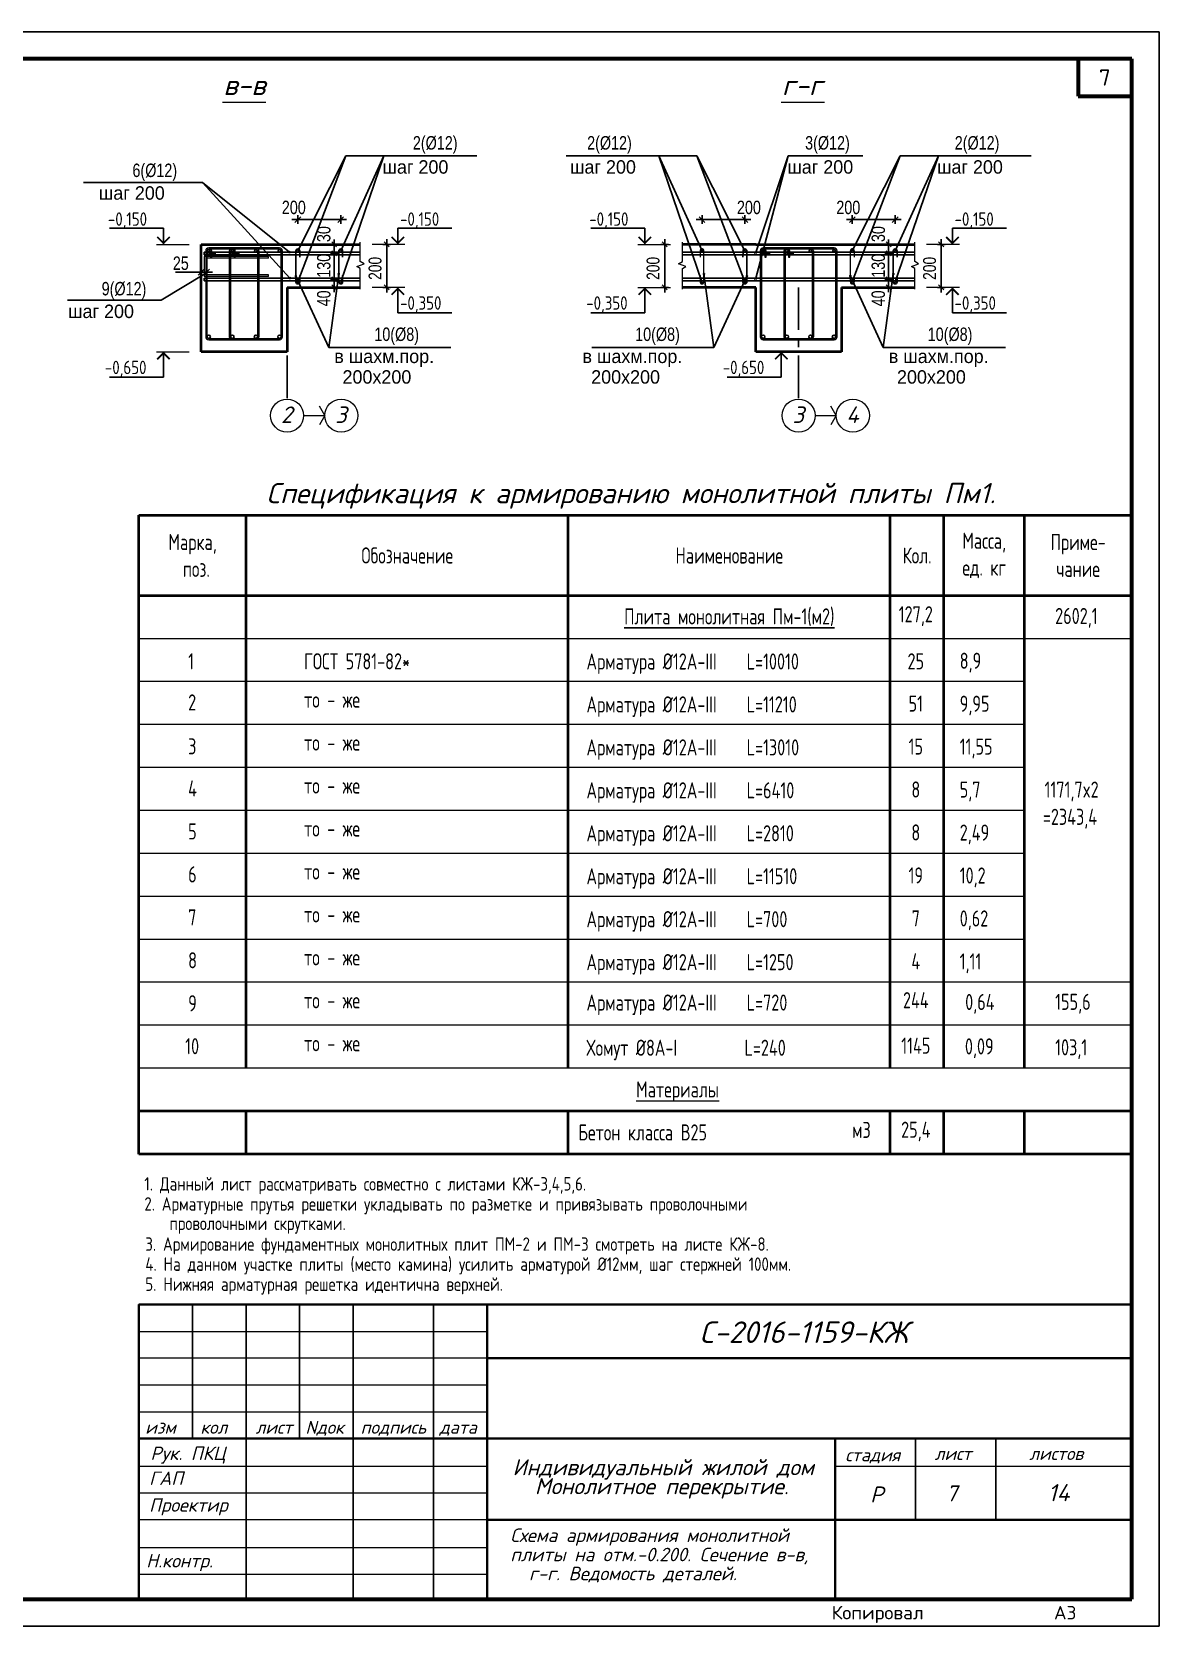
# Model space of a CAD drawing. Extents: x -12289450 to -10763036, y -7834513 to -6150123.
# Drawn here: x -11078039 to -11057035, y -7834506 to -7804813 of the extents above; entities that cross this region are included whole.
import ezdxf

# ---------------------------------------------------------------- set-up
doc = ezdxf.new("R2010")
doc.units = 0
doc.header["$LTSCALE"] = 25
doc.linetypes.add('CENTER', pattern=[50.8, 31.75, -6.35, 6.35, -6.35])
doc.linetypes.add('DASHED', pattern=[0.75, 0.5, -0.25])
for name, color, linetype in [('003-ТЕКСТ', 7, 'Continuous'), ('004-ВСПЛИНИИ', 15, 'Continuous'), ('005-РАЗМЕРЫ', 252, 'Continuous'), ('014-ОСИ', 251, 'CENTER'), ('Annotation - Text', 7, 'Continuous'), ('ArchiCAD', 7, 'Continuous'), ('F-text', 7, 'Continuous'), ('kassa', 7, 'Continuous'), ('osnovnie', 7, 'Continuous'), ('Новое', 51, 'Continuous')]:
    doc.layers.add(name, color=color, linetype=linetype)
for name, color, linetype, lineweight in [('СТЕНЫ', 5, 'Continuous', 40), ('Текст AMS', 7, 'Continuous', 9), ('тонк', 7, 'Continuous', 20)]:
    doc.layers.add(name, color=color, linetype=linetype, lineweight=lineweight)
doc.styles.add('gismo', font='isocpeui.ttf')
doc.styles.add('GOST 2.304', font='cs_gost2304.shx')
doc.styles.add('RUSS', font='russ', dxfattribs={"width": 0.8})
doc.styles.get("Standard").update_dxf_attribs({"font": 'arial.ttf'})
doc.styles.add('STYLE1', font='simplex.shx', dxfattribs={"width": 0.7, "height": 300})
doc.styles.add('TXT0', font='txt', dxfattribs={"width": 0.8})
doc.dimstyles.new('100', dxfattribs={"dimtxt": 250, "dimasz": 80, "dimexe": 0, "dimexo": 0, "dimgap": 30, "dimtad": 1, "dimdec": 0, "dimzin": 9, "dimtxsty": 'Standard', "dimblk": 'ARCHTICK', "dimcen": 80, "dimdle": 50, "dimadec": 0, "dimazin": 0, "dimtfac": 1, "dimtdec": 0, "dimtix": 1, "dimtmove": 0, "dimatfit": 1, "dimldrblk": 'DOTSMALL', "dimfxl": 0, "dimarcsym": 0})

# ---------------------------------------------------------------- blocks, each defined once
blk = doc.blocks.new('A8MITTA', base_point=(3180, 3140))
for p, q in [((3160, 3140), (3200, 3140)), ((3170, 3130), (3190, 3150)), ((3180, 3155), (3180, 3125))]:
    blk.add_line(p, q)
blk = doc.blocks.new('_ArchTick')
at = {"color": 0, "linetype": 'ByBlock', "const_width": 0.15}
blk.add_lwpolyline([(-0.5, -0.5), (0.5, 0.5)], dxfattribs=at)
blk = doc.blocks.new('_DotSmall')
at = {"color": 0, "linetype": 'ByBlock', "const_width": 0.5}
blk.add_lwpolyline([(-0.0625, 0, 1), (0.0625, 0, 1)], format="xyb", close=True, dxfattribs=at)

msp = doc.modelspace()

# ---------------------------------------------------------------- linework, layer by layer
at = {"linetype": 'Continuous', "lineweight": 25, "ltscale": 20}
for p, q in [((-11075586.9, -7808466.7), (-11076593.2, -7808466.7)), ((-11075586.9, -7808466.7), (-11075586.9, -7808771.3)), ((-11071219.1, -7808466.7), (-11070212.8, -7808466.7)), ((-11071219.1, -7808466.7), (-11071219.1, -7808771.3)), ((-11066617.9, -7808466.7), (-11067624.2, -7808466.7)), ((-11066617.9, -7808466.7), (-11066617.9, -7808771.3)), ((-11060887.4, -7808466.7), (-11059881.1, -7808466.7)), ((-11060887.4, -7808466.7), (-11060887.4, -7808771.3)), ((-11071219.1, -7810045.6), (-11071219.1, -7809571.3)), ((-11066617.9, -7810045.6), (-11066617.9, -7809571.3)), ((-11060887.4, -7810045.6), (-11060887.4, -7809571.3)), ((-11071219.1, -7810045.6), (-11070212.8, -7810045.6)), ((-11066617.9, -7810045.6), (-11067624.2, -7810045.6)), ((-11060887.4, -7810045.6), (-11059881.1, -7810045.6)), ((-11075586.9, -7811245.6), (-11075586.9, -7810771.3)), ((-11064074.7, -7811245.6), (-11064074.7, -7810771.3)), ((-11075586.9, -7811245.6), (-11076593.2, -7811245.6)), ((-11064074.7, -7811245.6), (-11065081, -7811245.6))]:
    msp.add_line(p, q, dxfattribs=at)
at = {"color": 0, "lineweight": 40}
for p, q in [((-11076044.3, -7813815), (-11057544.3, -7813815)), ((-11076044.3, -7825715), (-11076044.3, -7813815)), ((-11074044.3, -7824115), (-11074044.3, -7813815)), ((-11068044.3, -7824115), (-11068044.3, -7813815)), ((-11062044.3, -7824115), (-11062044.3, -7813815)), ((-11061044.3, -7824115), (-11061044.3, -7813815)), ((-11059544.3, -7824115), (-11059544.3, -7813815)), ((-11057544.3, -7815315), (-11076044.3, -7815315)), ((-11057544.3, -7824915), (-11076044.3, -7824915)), ((-11074044.3, -7825715), (-11074044.3, -7824915)), ((-11068044.3, -7825715), (-11068044.3, -7824915)), ((-11062044.3, -7825715), (-11062044.3, -7824915)), ((-11061044.3, -7825715), (-11061044.3, -7824915)), ((-11059544.3, -7825715), (-11059544.3, -7824915)), ((-11057544.3, -7825715), (-11076044.3, -7825715))]:
    msp.add_line(p, q, dxfattribs=at)
at = {"color": 0, "lineweight": 15}
for p, q in [((-11057544.3, -7816115), (-11076044.3, -7816115)), ((-11059544.3, -7816915), (-11076044.3, -7816915)), ((-11059544.3, -7817715), (-11076044.3, -7817715)), ((-11059544.3, -7818515), (-11076044.3, -7818515)), ((-11059544.3, -7819315), (-11076044.3, -7819315)), ((-11059544.3, -7820115), (-11076044.3, -7820115)), ((-11059544.3, -7820915), (-11076044.3, -7820915)), ((-11059544.3, -7821715), (-11076044.3, -7821715)), ((-11057544.3, -7822515), (-11076044.3, -7822515)), ((-11057544.3, -7823315), (-11076044.3, -7823315)), ((-11057544.3, -7824115), (-11076044.3, -7824115)), ((-11057544.3, -7824915), (-11076044.3, -7824915)), ((-11057544.3, -7824915), (-11076044.3, -7824915)), ((-11057544.3, -7825715), (-11076044.3, -7825715))]:
    msp.add_line(p, q, dxfattribs=at)
at = {"linetype": 'Continuous', "lineweight": 25, "ltscale": 75, "extrusion": (0, 1, 0)}
for points, elevation in [([(11057035.1, 0), (11099034.9, 0)], -7804813.4), ([(11057050.7, 0), (11099034.9, 0)], -7834505.6), ([(11057035.1, 0), (11099034.9, 0)], -7834505.6), ([(11090945.3, 0), (11065908.4, 0)], -7834505.5)]:
    msp.add_lwpolyline(points, dxfattribs=dict(at, elevation=elevation))
at = {"linetype": 'Continuous', "lineweight": 25, "ltscale": 75, "extrusion": (1, 0, 0), "elevation": -11057035.1}
msp.add_lwpolyline([(-7834505.2, 0), (-7804813.4, 0)], dxfattribs=at)
at = {"linetype": 'Continuous', "lineweight": 60, "ltscale": 75, "extrusion": (0, 1, 0)}
for points, elevation in [([(11057544.3, 0), (11097033.4, 0)], -7805313.3), ([(11097033.4, 0), (11057544.3, 0)], -7834005.3)]:
    msp.add_lwpolyline(points, dxfattribs=dict(at, elevation=elevation))
at = {"linetype": 'Continuous', "lineweight": 60, "ltscale": 100, "extrusion": (1, 0, 0)}
for points, elevation in [([(-7805313.3, 0), (-7806013.1, 0)], -11058544), ([(-7834005.3, 0), (-7828506.8, 0)], -11057544.3)]:
    msp.add_lwpolyline(points, dxfattribs=dict(at, elevation=elevation))
at = {"linetype": 'Continuous', "lineweight": 60, "ltscale": 75, "extrusion": (1, 0, 0), "elevation": -11057544.3}
msp.add_lwpolyline([(-7834005.3, 0), (-7805313.3, 0)], dxfattribs=at)
at = {"linetype": 'Continuous', "lineweight": 60, "ltscale": 100, "extrusion": (0, 1, 0)}
for points, elevation in [([(11058544, 0), (11057544.3, 0)], -7806013.1), ([(11076039.2, 0), (11057544.3, 0)], -7834005.3)]:
    msp.add_lwpolyline(points, dxfattribs=dict(at, elevation=elevation))
at = {"linetype": 'Continuous', "lineweight": 25, "ltscale": 20, "const_width": 32}
for points in [[(-11075470.2, -7808632), (-11075586.9, -7808748.7), (-11075703.6, -7808632)], [(-11075470.2, -7808632), (-11075586.9, -7808748.7), (-11075703.6, -7808632)], [(-11071335.7, -7808632), (-11071219.1, -7808748.7), (-11071102.4, -7808632)], [(-11071335.7, -7808632), (-11071219.1, -7808748.7), (-11071102.4, -7808632)], [(-11066501.2, -7808632), (-11066617.9, -7808748.7), (-11066734.6, -7808632)], [(-11066501.2, -7808632), (-11066617.9, -7808748.7), (-11066734.6, -7808632)], [(-11061004.1, -7808632), (-11060887.4, -7808748.7), (-11060770.7, -7808632)], [(-11061004.1, -7808632), (-11060887.4, -7808748.7), (-11060770.7, -7808632)], [(-11071335.7, -7809710.6), (-11071219.1, -7809594), (-11071102.4, -7809710.6)], [(-11066501.2, -7809710.6), (-11066617.9, -7809594), (-11066734.6, -7809710.6)], [(-11061004.1, -7809710.6), (-11060887.4, -7809594), (-11060770.7, -7809710.6)], [(-11075470.2, -7810910.6), (-11075586.9, -7810794), (-11075703.6, -7810910.6)], [(-11063958, -7810910.6), (-11064074.7, -7810794), (-11064191.4, -7810910.6)]]:
    msp.add_lwpolyline(points, dxfattribs=at)
at = {"layer": '003-ТЕКСТ', "color": 254}
msp.add_line((-11065911, -7834505.5), (-11090945.3, -7834505.5), dxfattribs=at)
at = {"layer": '004-ВСПЛИНИИ', "color": 0, "lineweight": 0}
for points in [[(-11071921.6, -7809607.1), (-11071921.6, -7809222.4), (-11071981.5, -7809181.1), (-11071848.9, -7809135.9), (-11071921.6, -7809092.8), (-11071921.6, -7808726.9)], [(-11065915.4, -7809607.1), (-11065915.4, -7809222.4), (-11065855.5, -7809181.1), (-11065988.1, -7809135.9), (-11065915.4, -7809092.8), (-11065915.4, -7808726.9)], [(-11061589.9, -7809607.1), (-11061589.9, -7809222.4), (-11061649.8, -7809181.1), (-11061517.2, -7809135.9), (-11061589.9, -7809092.8), (-11061589.9, -7808726.9)]]:
    msp.add_lwpolyline(points, dxfattribs=at)
at = {"layer": '005-РАЗМЕРЫ', "ltscale": 5}
for p, q in [((-11071427.2, -7809571.3), (-11071427.2, -7808776.1)), ((-11066247.3, -7809571.3), (-11066247.3, -7808776.1)), ((-11061095.5, -7809571.3), (-11061095.5, -7808776.1))]:
    msp.add_line(p, q, dxfattribs=at)
for points in [[(-11073084.3, -7808309.7), (-11072334.3, -7808309.7)], [(-11064752.6, -7808309.7), (-11065502.6, -7808309.7)], [(-11062752.6, -7808309.7), (-11062002.6, -7808309.7)], [(-11072407, -7808771.3), (-11072407, -7809411.3)], [(-11062075.4, -7808771.3), (-11062075.4, -7809411.3)], [(-11074821.3, -7809288.3), (-11075362.7, -7809288.3)], [(-11074776.3, -7809288.3), (-11075317.7, -7809288.3)]]:
    msp.add_lwpolyline(points, dxfattribs=at)
at = {"layer": '014-ОСИ'}
for p, q in [((-11073284.3, -7809571.3), (-11073284.3, -7811652.5)), ((-11063752.6, -7809571.3), (-11063752.6, -7811652.5))]:
    msp.add_line(p, q, dxfattribs=at)
at = {"layer": 'Annotation - Text', "color": 0, "lineweight": 20}
for points in [[(-11072976.3, -7811960.5), (-11072581.5, -7811960.5)], [(-11072581.5, -7811960.5), (-11072681.7, -7811786.9)], [(-11072581.5, -7811960.5), (-11072681.7, -7812134)], [(-11063444.6, -7811960.5), (-11063049.9, -7811960.5)], [(-11063049.9, -7811960.5), (-11063150.1, -7811786.9)], [(-11063049.9, -7811960.5), (-11063150.1, -7812134)]]:
    msp.add_lwpolyline(points, dxfattribs=at)
for centre in [(-11073284.3, -7811960.5), (-11072273.5, -7811960.5), (-11063752.6, -7811960.5), (-11062741.9, -7811960.5)]:
    msp.add_circle(centre, 308, dxfattribs=at)
at = {"layer": 'ArchiCAD', "color": 7, "linetype": 'Continuous', "lineweight": 35}
for p, q in [((-11076044.3, -7828516.7), (-11057582.4, -7828516.7)), ((-11069557.7, -7828516.7), (-11069557.7, -7834005.3)), ((-11069557.7, -7829514.6), (-11057582.4, -7829514.6)), ((-11076044.3, -7831011.5), (-11057582.4, -7831011.5)), ((-11063071.1, -7831011.5), (-11063071.1, -7834005.3)), ((-11069557.7, -7832524.2), (-11057582.4, -7832524.2))]:
    msp.add_line(p, q, dxfattribs=at)
msp.add_lwpolyline([(-11057544.3, -7834005.3), (-11076044.3, -7834005.3), (-11076044.3, -7828516.7), (-11057544.3, -7828516.7), (-11057544.3, -7834005.3)], close=True, dxfattribs=at)
at = {"layer": 'kassa', "lineweight": 15}
for p, q in [((-11076044.3, -7829015.6), (-11069557.7, -7829015.6)), ((-11069557.7, -7829514.6), (-11076044.3, -7829514.6)), ((-11076044.3, -7830013.6), (-11069557.7, -7830013.6)), ((-11076044.3, -7830512.5), (-11069557.7, -7830512.5)), ((-11076044.3, -7831526.3), (-11069557.7, -7831526.3)), ((-11063071.1, -7831526.3), (-11057582.4, -7831526.3)), ((-11076044.3, -7832025.3), (-11069557.7, -7832025.3)), ((-11076044.3, -7833039), (-11069557.7, -7833039)), ((-11076044.3, -7833538), (-11069557.7, -7833538))]:
    msp.add_line(p, q, dxfattribs=at)
at = {"layer": 'osnovnie', "color": 3, "lineweight": 25, "ltscale": 100}
for p, q in [((-11071921.6, -7808915.3), (-11074829.3, -7808915.4)), ((-11074829.3, -7808963.4), (-11071921.6, -7808963.3)), ((-11061589.9, -7808915.3), (-11065915.4, -7808915.4)), ((-11065915.4, -7808963.4), (-11061589.9, -7808963.3)), ((-11071921.6, -7809399.3), (-11074829.3, -7809399.4)), ((-11074829.3, -7809447.4), (-11071921.6, -7809447.3)), ((-11061589.9, -7809399.3), (-11065915.4, -7809399.4)), ((-11065915.4, -7809447.4), (-11061589.9, -7809447.3))]:
    msp.add_line(p, q, dxfattribs=at)
at = {"layer": 'osnovnie', "color": 3, "lineweight": 0, "ltscale": 100}
for p, q in [((-11073629.3, -7808995.4), (-11074829.3, -7808995.4)), ((-11074829.3, -7808995.4), (-11074829.3, -7809367.3)), ((-11074800.3, -7808891.3), (-11074800.3, -7810491.3)), ((-11073629.3, -7809027.4), (-11074797.3, -7809027.4)), ((-11074797.3, -7809027.4), (-11074797.3, -7809335.3)), ((-11074776.3, -7808891.3), (-11074776.3, -7810491.3)), ((-11073424.3, -7808835.3), (-11074744.3, -7808835.3)), ((-11073424.3, -7808859.3), (-11074744.3, -7808859.3)), ((-11074360.3, -7808891.3), (-11074360.3, -7810491.3)), ((-11074336.3, -7808891.3), (-11074336.3, -7810491.3)), ((-11073832.3, -7808891.3), (-11073832.3, -7810491.3)), ((-11073808.3, -7808891.3), (-11073808.3, -7810491.3)), ((-11073392.3, -7810491.3), (-11073392.3, -7808891.3)), ((-11073368.3, -7810491.3), (-11073368.3, -7808891.3)), ((-11064468.6, -7808891.3), (-11064468.6, -7810491.3)), ((-11064444.6, -7808891.3), (-11064444.6, -7810491.3)), ((-11063092.6, -7808835.3), (-11064412.6, -7808835.3)), ((-11063092.6, -7808859.3), (-11064412.6, -7808859.3)), ((-11064028.6, -7808891.3), (-11064028.6, -7810491.3)), ((-11064004.6, -7808891.3), (-11064004.6, -7810491.3)), ((-11063500.6, -7808891.3), (-11063500.6, -7810491.3)), ((-11063476.6, -7808891.3), (-11063476.6, -7810491.3)), ((-11063060.6, -7810491.3), (-11063060.6, -7808891.3)), ((-11063036.6, -7810491.3), (-11063036.6, -7808891.3)), ((-11073629.3, -7809335.3), (-11074797.3, -7809335.3)), ((-11073629.3, -7809367.3), (-11074829.3, -7809367.3)), ((-11074744.3, -7810523.3), (-11073424.3, -7810523.3)), ((-11064412.6, -7810523.3), (-11063092.6, -7810523.3)), ((-11074744.3, -7810547.3), (-11073424.3, -7810547.3)), ((-11064412.6, -7810547.3), (-11063092.6, -7810547.3))]:
    msp.add_line(p, q, dxfattribs=at)
at = {"layer": 'osnovnie', "color": 3, "lineweight": 25, "ltscale": 100}
for points in [[(-11074829.3, -7808963.4), (-11074829.3, -7808915.4)], [(-11074829.3, -7809447.4), (-11074829.3, -7809399.4)]]:
    msp.add_lwpolyline(points, dxfattribs=at)
at = {"layer": 'osnovnie', "color": 3, "lineweight": 0, "ltscale": 100}
for points in [[(-11074744.3, -7808923.3), (-11074624.3, -7808923.3), (-11074624.3, -7808947.3), (-11074744.3, -7808947.3)], [(-11074712.3, -7808891.3), (-11074712.3, -7809011.3), (-11074688.3, -7809011.3), (-11074688.3, -7808891.3)], [(-11074304.3, -7808923.3), (-11074184.3, -7808923.3), (-11074184.3, -7808947.3), (-11074304.3, -7808947.3)], [(-11074272.3, -7808891.3), (-11074272.3, -7809011.3), (-11074248.3, -7809011.3), (-11074248.3, -7808891.3)], [(-11073629.3, -7809027.4), (-11073629.3, -7808995.4)], [(-11064412.6, -7808923.3), (-11064292.6, -7808923.3), (-11064292.6, -7808947.3), (-11064412.6, -7808947.3)], [(-11064380.6, -7808891.3), (-11064380.6, -7809011.3), (-11064356.6, -7809011.3), (-11064356.6, -7808891.3)], [(-11063972.6, -7808923.3), (-11063852.6, -7808923.3), (-11063852.6, -7808947.3), (-11063972.6, -7808947.3)], [(-11063940.6, -7808891.3), (-11063940.6, -7809011.3), (-11063916.6, -7809011.3), (-11063916.6, -7808891.3)], [(-11073629.3, -7809367.3), (-11073629.3, -7809335.3)]]:
    msp.add_lwpolyline(points, dxfattribs=at)
at = {"layer": 'osnovnie', "color": 3, "lineweight": 25, "ltscale": 100}
for points in [[(-11073048.3, -7809351.4), (-11073048.3, -7809471.4, -1), (-11073120.3, -7809471.4), (-11073120.3, -7808891.3, -0.9999428), (-11073048.3, -7808891.3), (-11073048.3, -7809011.3)], [(-11072248.3, -7809351.4), (-11072248.3, -7809471.4, -1), (-11072320.3, -7809471.4), (-11072320.3, -7808891.3, -0.9999428), (-11072248.3, -7808891.3), (-11072248.3, -7809011.3)], [(-11064788.7, -7809351.4), (-11064788.7, -7809471.4, 1), (-11064716.7, -7809471.4), (-11064716.6, -7808891.3, 0.9999428), (-11064788.6, -7808891.3), (-11064788.7, -7809011.3)], [(-11061916.6, -7809351.4), (-11061916.6, -7809471.4, -1), (-11061988.6, -7809471.4), (-11061988.6, -7808891.3, -0.9999428), (-11061916.6, -7808891.3), (-11061916.6, -7809011.3)]]:
    msp.add_lwpolyline(points, format="xyb", dxfattribs=at)
at = {"layer": 'osnovnie', "color": 3, "linetype": 'DASHED', "lineweight": 18, "ltscale": 100}
for points in [[(-11065588.7, -7809351.4), (-11065588.7, -7809471.4, 1), (-11065516.7, -7809471.4), (-11065516.6, -7808891.3, 0.9999428), (-11065588.6, -7808891.3), (-11065588.7, -7809011.3)], [(-11062716.6, -7809351.4), (-11062716.6, -7809471.4, -1), (-11062788.6, -7809471.4), (-11062788.6, -7808891.3, -0.9999428), (-11062716.6, -7808891.3), (-11062716.6, -7809011.3)]]:
    msp.add_lwpolyline(points, format="xyb", dxfattribs=at)
at = {"layer": 'osnovnie', "color": 3, "lineweight": 0, "ltscale": 100}
for centre in [(-11074744.3, -7808891.3), (-11073084.3, -7808891.3), (-11064412.6, -7808891.3), (-11062752.6, -7808891.3)]:
    msp.add_circle(centre, 24, dxfattribs=at)
at = {"layer": 'osnovnie', "color": 3, "lineweight": 25, "ltscale": 100}
for centre, radius in [((-11074744.3, -7808891.3), 24), ((-11074304.3, -7808891.3), 24), ((-11073864.3, -7808891.3), 24), ((-11073424.3, -7808891.3), 24), ((-11073084.3, -7808891.3), 24), ((-11072284.3, -7808891.3), 24), ((-11065552.6, -7808891.3), 24), ((-11064752.6, -7808891.3), 24), ((-11064412.6, -7808891.3), 24), ((-11063972.6, -7808891.3), 24), ((-11063532.6, -7808891.3), 24), ((-11063092.6, -7808891.3), 24), ((-11062752.6, -7808891.3), 24), ((-11061952.6, -7808891.3), 24), ((-11073084.3, -7809471.4), 24), ((-11072284.3, -7809471.4), 24), ((-11065552.7, -7809471.4), 24), ((-11064752.7, -7809471.4), 24), ((-11062752.6, -7809471.4), 24), ((-11061952.6, -7809471.4), 24), ((-11074744.3, -7810491.3), 32), ((-11074304.3, -7810491.3), 32), ((-11073864.3, -7810491.3), 32), ((-11073424.3, -7810491.3), 32), ((-11064412.6, -7810491.3), 32), ((-11063972.6, -7810491.3), 32), ((-11063532.6, -7810491.3), 32), ((-11063092.6, -7810491.3), 32)]:
    msp.add_circle(centre, radius, dxfattribs=at)
at = {"layer": 'osnovnie', "color": 3, "lineweight": 0, "ltscale": 100}
for centre, radius, start, end in [((-11074744.3, -7808891.3), 56, 90, 180), ((-11074744.3, -7808891.3), 56, 180, 270), ((-11074744.3, -7808891.3), 32, 90, 180), ((-11074744.3, -7808891.3), 32, 180, 270), ((-11074744.3, -7808891.3), 56, 0, 90), ((-11074744.3, -7808891.3), 32, 0, 90), ((-11074304.3, -7808891.3), 56, 90, 180), ((-11074304.3, -7808891.3), 56, 180, 270), ((-11074304.3, -7808891.3), 56, 180, 270), ((-11074304.3, -7808891.3), 32, 90, 180), ((-11074304.3, -7808891.3), 32, 180, 270), ((-11074304.3, -7808891.3), 32, 180, 270), ((-11074304.3, -7808891.3), 56, 0, 90), ((-11074304.3, -7808891.3), 32, 0, 90), ((-11073864.3, -7808891.3), 56, 0, 90), ((-11073864.3, -7808891.3), 56, 0, 90), ((-11073864.3, -7808891.3), 32, 0, 90), ((-11073424.3, -7808891.3), 56, 0, 90), ((-11073424.3, -7808891.3), 32, 0, 90), ((-11064412.6, -7808891.3), 56, 90, 180), ((-11064412.6, -7808891.3), 56, 180, 270), ((-11064412.6, -7808891.3), 32, 90, 180), ((-11064412.6, -7808891.3), 32, 180, 270), ((-11064412.6, -7808891.3), 56, 0, 90), ((-11064412.6, -7808891.3), 32, 0, 90), ((-11063972.6, -7808891.3), 56, 90, 180), ((-11063972.6, -7808891.3), 56, 180, 270), ((-11063972.6, -7808891.3), 56, 180, 270), ((-11063972.6, -7808891.3), 32, 90, 180), ((-11063972.6, -7808891.3), 32, 180, 270), ((-11063972.6, -7808891.3), 32, 180, 270), ((-11063972.6, -7808891.3), 56, 0, 90), ((-11063972.6, -7808891.3), 32, 0, 90), ((-11063532.6, -7808891.3), 56, 0, 90), ((-11063532.6, -7808891.3), 56, 0, 90), ((-11063532.6, -7808891.3), 32, 0, 90), ((-11063092.6, -7808891.3), 56, 0, 90), ((-11063092.6, -7808891.3), 32, 0, 90), ((-11074744.3, -7810491.3), 56, 180, 270), ((-11074744.3, -7810491.3), 32, 180, 270), ((-11074304.3, -7810491.3), 56, 180, 270), ((-11074304.3, -7810491.3), 32, 180, 270), ((-11073864.3, -7810491.3), 32, 270, 0), ((-11073864.3, -7810491.3), 56, 270, 0), ((-11073424.3, -7810491.3), 32, 270, 0), ((-11073424.3, -7810491.3), 56, 270, 0), ((-11064412.6, -7810491.3), 56, 180, 270), ((-11064412.6, -7810491.3), 32, 180, 270), ((-11063972.6, -7810491.3), 56, 180, 270), ((-11063972.6, -7810491.3), 32, 180, 270), ((-11063532.6, -7810491.3), 32, 270, 0), ((-11063532.6, -7810491.3), 56, 270, 0), ((-11063092.6, -7810491.3), 32, 270, 0), ((-11063092.6, -7810491.3), 56, 270, 0)]:
    msp.add_arc(centre, radius, start, end, dxfattribs=at)
at = {"layer": 'Новое', "color": 7, "linetype": 'Continuous'}
for p, q in [((-11076044.3, -7828516.7), (-11076044.3, -7834005.3)), ((-11075046.4, -7828516.7), (-11075046.4, -7831011.5)), ((-11074048.4, -7828516.7), (-11074048.4, -7834005.3)), ((-11073050.5, -7828516.7), (-11073050.5, -7831011.5)), ((-11072052.6, -7828516.7), (-11072052.6, -7834005.3)), ((-11070555.7, -7828516.7), (-11070555.7, -7834005.3)), ((-11061574.2, -7831011.5), (-11061574.2, -7832524.2)), ((-11060077.3, -7831011.5), (-11060077.3, -7832524.2))]:
    msp.add_line(p, q, dxfattribs=at)
at = {"layer": 'СТЕНЫ', "color": 0, "lineweight": 5, "ltscale": 4}
for p, q in [((-11075719.2, -7808771.3), (-11075106.1, -7808771.3)), ((-11071086.8, -7808771.3), (-11071699.9, -7808771.3)), ((-11066750.2, -7808771.3), (-11066137.1, -7808771.3)), ((-11060755.1, -7808771.3), (-11061368.2, -7808771.3)), ((-11071086.8, -7809571.3), (-11071699.9, -7809571.3)), ((-11066750.2, -7809571.3), (-11066137.1, -7809571.3)), ((-11060755.1, -7809571.3), (-11061368.2, -7809571.3)), ((-11075719.2, -7810771.3), (-11075106.1, -7810771.3)), ((-11064207, -7810771.3), (-11063593.9, -7810771.3))]:
    msp.add_line(p, q, dxfattribs=at)
at = {"layer": 'СТЕНЫ', "lineweight": 40, "ltscale": 10}
for p, q in [((-11074884.3, -7810771.3), (-11074884.3, -7808771.3)), ((-11074884.3, -7808771.3), (-11073284.3, -7808771.3)), ((-11064552.6, -7808771.3), (-11062952.6, -7808771.3)), ((-11073284.3, -7809571.3), (-11073284.3, -7810771.3)), ((-11064552.6, -7810771.3), (-11064552.6, -7809571.3)), ((-11062952.6, -7809571.3), (-11062952.6, -7810771.3)), ((-11074684.3, -7810771.3), (-11074884.3, -7810771.3)), ((-11073284.3, -7810771.3), (-11074884.3, -7810771.3)), ((-11064352.6, -7810771.3), (-11064552.6, -7810771.3)), ((-11062952.6, -7810771.3), (-11064552.6, -7810771.3))]:
    msp.add_line(p, q, dxfattribs=at)
at = {"layer": 'СТЕНЫ', "ltscale": 3}
for p, q in [((-11073284.3, -7809571.3), (-11071921.6, -7809571.3)), ((-11064552.6, -7809571.3), (-11065915.4, -7809571.3)), ((-11062952.6, -7809571.3), (-11061589.9, -7809571.3))]:
    msp.add_line(p, q, dxfattribs=at)
at = {"layer": 'СТЕНЫ', "lineweight": 40, "ltscale": 10}
for points in [[(-11073284.3, -7808771.3), (-11071921.6, -7808771.3)], [(-11064552.6, -7808771.3), (-11065915.4, -7808771.3)], [(-11062952.6, -7808771.3), (-11061589.9, -7808771.3)]]:
    msp.add_lwpolyline(points, dxfattribs=at)
at = {"layer": 'Текст AMS', "linetype": 'Continuous', "lineweight": 5, "ltscale": 75}
for points in [[(-11074486.2, -7806125.2), (-11073681.9, -7806125.2)], [(-11064076.6, -7806125.2), (-11063272.4, -7806125.2)]]:
    msp.add_lwpolyline(points, dxfattribs=at)
at = {"layer": 'тонк', "lineweight": 20}
msp.add_line((-11069557.7, -7832524.2), (-11076044.3, -7832524.2), dxfattribs=at)

# ---------------------------------------------------------------- block references
at = {"layer": '005-РАЗМЕРЫ', "ltscale": 5}
for p, xscale, yscale, zscale, rotation in [((-11073084.3, -7808309.7), 5.400000000001455, 5.400000000001455, 5.400000000001455, 180), ((-11072284.3, -7808309.7), 5.400000000001455, 5.400000000001455, 5.400000000001455, 180), ((-11065552.6, -7808309.7), -5.400000000001455, 5.400000000001455, 5.400000000001455, 180), ((-11064752.6, -7808309.7), -5.400000000001455, 5.400000000001455, 5.400000000001455, 180), ((-11062752.6, -7808309.7), 5.400000000001455, 5.400000000001455, 5.400000000001455, 180), ((-11061952.6, -7808309.7), 5.400000000001455, 5.400000000001455, 5.400000000001455, 180), ((-11071427.2, -7808771.3), 4.8, 4.8, 4.8, 270), ((-11066247.3, -7808771.3), 4.8, 4.8, 4.8, 270), ((-11061095.5, -7808771.3), 4.8, 4.8, 4.8, 270), ((-11074884.3, -7809288.3), 5.400000000001455, 5.400000000001455, 5.400000000001455, 180), ((-11074784.3, -7809288.3), 5.400000000001455, 5.400000000001455, 5.400000000001455, 180), ((-11071427.2, -7809571.3), 4.8, 4.8, 4.8, 270), ((-11066247.3, -7809571.3), 4.8, 4.8, 4.8, 270), ((-11061095.5, -7809571.3), 4.8, 4.8, 4.8, 270)]:
    msp.add_blockref('A8MITTA', p, dxfattribs=dict(at, xscale=xscale, yscale=yscale, zscale=zscale, rotation=rotation))
at = {"layer": '005-РАЗМЕРЫ', "lineweight": 25, "ltscale": 4, "xscale": 4.5, "yscale": 4.5, "zscale": 4.5, "rotation": 270}
for p in [(-11072407, -7808771.3), (-11062075.4, -7808771.3), (-11072407, -7808939.3), (-11062075.4, -7808939.3), (-11072407, -7809423.5), (-11062075.4, -7809423.5), (-11072407, -7809571.3), (-11062075.4, -7809571.3)]:
    msp.add_blockref('A8MITTA', p, dxfattribs=at)

# ---------------------------------------------------------------- texts
at = {"color": 0, "lineweight": 15, "style": 'RUSS'}
for s, p in [('шаг 200', (-11071504.8, -7807454.2)), ('шаг 200', (-11068010.7, -7807454.2)), ('шаг 200', (-11063961.9, -7807454.2)), ('шаг 200', (-11061173.1, -7807454.2)), ('шаг 200', (-11076789.6, -7807938.9)), ('шаг 200', (-11077363, -7810143.1)), (' в шахм.пор.', (-11072496.6, -7810981.2)), (' в шахм.пор.', (-11067872.4, -7810981.2)), (' в шахм.пор.', (-11062164.9, -7810981.2)), ('200x200', (-11072251.2, -7811365.1)), ('200x200', (-11067617.7, -7811365.1)), ('200x200', (-11061919.5, -7811365.1))]:
    msp.add_text(s, height=250, dxfattribs=at).set_placement(p)
at = {"linetype": 'Continuous', "lineweight": 25, "ltscale": 20, "style": 'GOST 2.304'}
for s, p in [('-0,150', (-11076621.7, -7808424.8)), ('-0,150', (-11071178, -7808424.8)), ('-0,150', (-11060846.3, -7808424.8)), ('-0,350', (-11071178, -7809988)), ('-0,350', (-11060846.3, -7809988))]:
    msp.add_text(s, height=250, dxfattribs=at).set_placement(p)
for s, p in [('-0,150', (-11067652.7, -7808424.8)), ('-0,350', (-11067709, -7809988)), ('-0,650', (-11076677.9, -7811188)), ('-0,650', (-11065165.8, -7811188))]:
    msp.add_text(s, height=250, rotation=360, dxfattribs=at).set_placement(p)
at = {"color": 5, "linetype": 'Continuous', "ltscale": 20, "style": 'GOST 2.304'}
for s, p in [('1. Данный лист рассматривать совместно с листами КЖ-3,4,5,6.', (-11075942.9, -7826393.8)), ('2. Арматурные прутья решетки укладывать по разметке и привязывать проволочными', (-11075942.9, -7826767.2)), (' проволочными скрутками.', (-11075602.7, -7827128.7)), ('3. Армирование фундаментных монолитных плит ПМ-2 и ПМ-3 смотреть на листе КЖ-8.', (-11075924.7, -7827515.3)), ('4. На данном участке плиты (место камина) усилить арматурой %%C12мм, шаг стержней 100мм.', (-11075924.7, -7827888.6)), ('5. Нижняя арматурная решетка идентична верхней.', (-11075924.7, -7828262))]:
    msp.add_text(s, height=250, dxfattribs=at).set_placement(p)
at = {"insert": (-11058156.7, -7805513.2), "char_height": 299.917, "width": 571.27, "attachment_point": 1}
msp.add_mtext('{\\Fsimplex|c0;7}', dxfattribs=at)
at = {"color": 0, "lineweight": 15, "char_height": 250, "attachment_point": 1, "style": 'RUSS'}
for s, insert in [('2(%%C12)', (-11070939.9, -7806754.9)), ('2(%%C12)', (-11067692.8, -7806754.9)), ('3(%%C12)', (-11063631, -7806754.9)), ('2(%%C12)', (-11060843.4, -7806754.9)), ('6(%%C12)', (-11076164.9, -7807266.8)), ('9(%%C12)', (-11076738.4, -7809470.9)), ('10(%%C8)', (-11071658, -7810320.5)), ('10(%%C8)', (-11066797.6, -7810320.5)), ('10(%%C8)', (-11061346.7, -7810320.5))]:
    msp.add_mtext(s, dxfattribs=dict(at, insert=insert))
at = {"linetype": 'Continuous', "lineweight": 25, "ltscale": 75, "char_height": 249.931, "attachment_point": 1}
for s, insert, width in [('\\Fsimplex.shx;\\W1.0000000000;\\T1.0000000000;\\o\\lКопировал', (-11063137, -7834130.3), 2296.983), ('\\Fsimplex.shx;\\W1.0000000000;\\T1.0000000000;\\o\\lA3', (-11058993.9, -7834130.3), 737.891)]:
    msp.add_mtext(s, dxfattribs=dict(at, insert=insert, width=width))
at = {"layer": '005-РАЗМЕРЫ', "ltscale": 5, "char_height": 250, "attachment_point": 5, "style": 'TXT0'}
for s, insert in [('\\A1;200', (-11073158.4, -7808084.2)), ('\\A1;200', (-11064678.6, -7808084.2)), ('\\A1;200', (-11062826.7, -7808084.2)), ('\\A1;25', (-11075263.8, -7809123.3))]:
    msp.add_mtext(s, dxfattribs=dict(at, insert=insert))
at = {"layer": '005-РАЗМЕРЫ', "lineweight": 25, "ltscale": 4, "char_height": 250, "attachment_point": 5, "rotation": 90, "style": 'TXT0'}
for s, insert in [('\\A1;30', (-11072598.6, -7808579.8)), ('\\A1;30', (-11062266.9, -7808579.8)), ('\\A1;130', (-11072598.6, -7809169.8)), ('\\A1;130', (-11062266.9, -7809169.8)), ('\\A1;40', (-11072598.6, -7809777.2)), ('\\A1;40', (-11062266.9, -7809777.2))]:
    msp.add_mtext(s, dxfattribs=dict(at, insert=insert))
at = {"layer": '005-РАЗМЕРЫ', "ltscale": 5, "char_height": 240, "attachment_point": 5, "rotation": 90, "style": 'TXT0'}
for insert in [(-11071643.2, -7809218), (-11066463.3, -7809218), (-11061311.5, -7809218)]:
    msp.add_mtext('\\A1;200', dxfattribs=dict(at, insert=insert))
at = {"layer": 'Annotation - Text', "color": 0, "lineweight": 25, "style": 'gismo'}
for s, height, p in [('в-в', 378, (-11074472, -7805992)), ('г-г', 378, (-11064062.5, -7805992)), ('Спецификация к армированию монолитной плиты Пм1.', 378, (-11073668.4, -7813592.1)), ('С-2016-1159-КЖ', 400.828, (-11065596.7, -7829231.3)), ('Nдок', 240, (-11072941.4, -7830922.5)), ('изм', 240, (-11075927.4, -7830922.5)), ('кол', 240, (-11074899.4, -7830922.5)), ('лист', 240, (-11073871.5, -7830922.5)), ('подпись', 240, (-11071913.4, -7830922.5)), ('дата', 240, (-11070444.8, -7830922.5)), ('Рук. ПКЦ', 250, (-11075829.5, -7831411.6)), ('стадия', 240, (-11062881.8, -7831436.1)), ('лист', 240, (-11061217.4, -7831411.6)), ('листов', 240, (-11059455.2, -7831411.6)), ('Индивидуальный жилой дом', 300, (-11069083.1, -7831695.4)), ('ГАП', 250, (-11075854, -7831876.3)), ('Монолитное перекрытие.', 300, (-11068668.1, -7832049.7)), ('7', 298.6, (-11061006.3, -7832181.7)), ('14', 320.66, (-11059107.3, -7832181)), ('Проектир', 250, (-11075854, -7832375.2)), ('Р', 298.6, (-11062420, -7832203.9)), ('Схема армирования монолитной', 252, (-11069124.2, -7832938.9)), ('плиты на отм.-0.200. Сечение в-в, ', 252, (-11069124.2, -7833298.2)), ('Н.контр.', 250, (-11075908.8, -7833413.1)), ('г-г. Ведомость деталей. ', 252, (-11068775.5, -7833651.4))]:
    msp.add_text(s, height=height, dxfattribs=at).set_placement(p)
at = {"layer": 'Annotation - Text', "color": 0, "lineweight": 25, "char_height": 308, "attachment_point": 2, "style": 'gismo'}
for s, insert in [('2', (-11073291.2, -7811789.6)), ('3', (-11072280.4, -7811789.6)), ('3', (-11063759.5, -7811789.6)), ('4', (-11062748.7, -7811789.6))]:
    msp.add_mtext(s, dxfattribs=dict(at, insert=insert))
at = {"layer": 'F-text', "lineweight": 15, "char_height": 300, "attachment_point": 5, "style": 'STYLE1'}
for s, insert in [('Марка,\\P поз.', (-11075044.3, -7814565)), ('Масса,\\Pед. кг', (-11060294.3, -7814565)), ('Приме-\\Pчание', (-11058544.3, -7814565)), ('Обозначение', (-11071044.3, -7814565)), ('Наименование', (-11065044.3, -7814565)), ('Кол.', (-11061544.3, -7814565))]:
    msp.add_mtext(s, dxfattribs=dict(at, insert=insert))
at = {"layer": 'F-text', "insert": (-11065044.3, -7815715), "char_height": 300, "width": 6263.28, "attachment_point": 5, "style": 'STYLE1'}
msp.add_mtext('{\\LПлита монолитная Пм-1(м2)}', dxfattribs=at)
at = {"layer": 'F-text', "color": 0, "lineweight": 15, "char_height": 300, "attachment_point": 1, "style": 'STYLE1'}
for s, insert in [('2602,1', (-11058972.7, -7815542.1)), ('1', (-11075127.1, -7816386.1)), ('ГОСТ 5781-82*', (-11072967.6, -7816386.1)), ('Арматура %%C12А-III    L=10010', (-11067705.4, -7816389.2)), ('8,9', (-11060751, -7816375.6)), ('2', (-11075127.1, -7817152.1)), ('то - же                   ', (-11072967.6, -7817100.4)), ('Арматура %%C12А-III    L=11210', (-11067705.4, -7817189.2)), ('9,95', (-11060751, -7817175.6)), ('3', (-11075127.1, -7817969.7)), ('то - же                   ', (-11072967.6, -7817900.4)), ('Арматура %%C12А-III    L=13010', (-11067705.4, -7817989.2)), ('11,55', (-11060751, -7817975.6)), ('4', (-11075127.1, -7818754.9)), ('то - же                   ', (-11072967.6, -7818700.4)), ('Арматура %%C12А-III    L=6410', (-11067705.4, -7818789.2)), ('5,7', (-11060751, -7818775.6)), ('1171,7x2', (-11059169.7, -7818775.6)), ('=2343,4', (-11059200.5, -7819282.9)), ('5', (-11075127.1, -7819554.9)), ('то - же                   ', (-11072967.6, -7819500.4)), ('Арматура %%C12А-III    L=2810', (-11067705.4, -7819589.2)), ('2,49', (-11060751, -7819575.6)), ('6', (-11075127.1, -7820354.9)), ('то - же                   ', (-11072967.6, -7820300.4)), ('Арматура %%C12А-III    L=11510', (-11067705.4, -7820389.2)), ('10,2', (-11060751, -7820375.6)), ('7', (-11075127.1, -7821154.9)), ('то - же                   ', (-11072967.6, -7821100.4)), ('Арматура %%C12А-III    L=700', (-11067705.4, -7821189.2)), ('0,62', (-11060751, -7821175.6)), ('8', (-11075127.1, -7821954.9)), ('то - же                   ', (-11072967.6, -7821900.4)), ('Арматура %%C12А-III    L=1250', (-11067705.4, -7821989.2)), ('1,11', (-11060751, -7821975.6)), ('9', (-11075127.1, -7822754.9)), ('то - же                   ', (-11072967.6, -7822700.4)), ('Арматура %%C12А-III    L=720', (-11067705.4, -7822742.2)), ('0,64', (-11060649.1, -7822731.5)), ('155,6', (-11058972.7, -7822728.5)), ('10', (-11075182.2, -7823554.9)), ('то - же                   ', (-11072967.6, -7823500.4)), ('Хомут %%C8А-I         L=240', (-11067705.4, -7823583.7)), ('0,09', (-11060653.7, -7823558.3)), ('103,1', (-11058972.7, -7823575.6)), ('              {\\LМатериалы}', (-11068729.5, -7824360.2)), (' Бетон класса В25', (-11067995.7, -7825160.7)), ('м3', (-11062755.3, -7825114.5))]:
    msp.add_mtext(s, dxfattribs=dict(at, insert=insert))
at = {"layer": 'osnovnie', "linetype": 'Continuous', "char_height": 300, "width": 928.292, "attachment_point": 5, "style": 'STYLE1'}
for s, insert in [('127,2', (-11061568.9, -7815694.9)), ('25', (-11061568.9, -7816536.8)), ('51', (-11061568.9, -7817324)), ('15', (-11061568.9, -7818124)), ('8', (-11061568.9, -7818924)), ('8', (-11061568.9, -7819724)), ('19', (-11061568.9, -7820524)), ('7', (-11061568.9, -7821324)), ('4', (-11061568.9, -7822124)), ('244', (-11061568.9, -7822847.9)), ('1145', (-11061568.9, -7823694.9)), ('25,4', (-11061568.9, -7825294.9))]:
    msp.add_mtext(s, dxfattribs=dict(at, insert=insert))

# ---------------------------------------------------------------- leaders
at = {"color": 0, "lineweight": 15}
for points in [[(-11073084.3, -7809471.4), (-11072190, -7807124), (-11069750.9, -7807124)], [(-11073084.3, -7808891.3), (-11072190, -7807124)], [(-11072284.3, -7808891.3), (-11071480.1, -7807124)], [(-11072284.3, -7809471.4), (-11071480.1, -7807124)], [(-11064752.7, -7809471.4), (-11065647, -7807124), (-11068086.1, -7807124)], [(-11065552.6, -7808891.3), (-11066356.9, -7807124)], [(-11065552.7, -7809471.4), (-11066356.9, -7807124)], [(-11064752.6, -7808891.3), (-11065647, -7807124)], [(-11064558.2, -7809422.1), (-11063947.6, -7807124), (-11062558.4, -7807124)], [(-11064558.2, -7808939.8), (-11063947.6, -7807124)], [(-11062752.6, -7809471.4), (-11061858.3, -7807124), (-11059419.2, -7807124)], [(-11062752.6, -7808891.3), (-11061858.3, -7807124)], [(-11061952.6, -7808891.3), (-11061148.4, -7807124)], [(-11061952.6, -7809471.4), (-11061148.4, -7807124)], [(-11073240.2, -7808915.4), (-11074861.3, -7807621.2), (-11077078.4, -7807621.2)], [(-11073229.7, -7809399.4), (-11074861.3, -7807621.2), (-11077078.4, -7807621.2)], [(-11074816.2, -7809318.9), (-11075627.5, -7809812.9), (-11077372.9, -7809812.9)], [(-11073120.3, -7809362.4), (-11072506.5, -7810689.6), (-11071348.7, -7810689.6)], [(-11072320.3, -7809322), (-11072506.5, -7810689.6), (-11070231.8, -7810689.6)], [(-11065516.7, -7809322), (-11065330.5, -7810689.6), (-11067605.2, -7810689.6)], [(-11064716.7, -7809362.4), (-11065330.5, -7810689.6), (-11066488.3, -7810689.6)], [(-11062788.6, -7809362.4), (-11062174.8, -7810689.6), (-11061017, -7810689.6)], [(-11061988.6, -7809322), (-11062174.8, -7810689.6), (-11059900.1, -7810689.6)]]:
    msp.add_leader(points, dimstyle='100', override={"dimgap": 1, "dimtad": 0, "dimtxsty": 'RUSS'}, dxfattribs=at)

doc.saveas('drawing.dxf')
